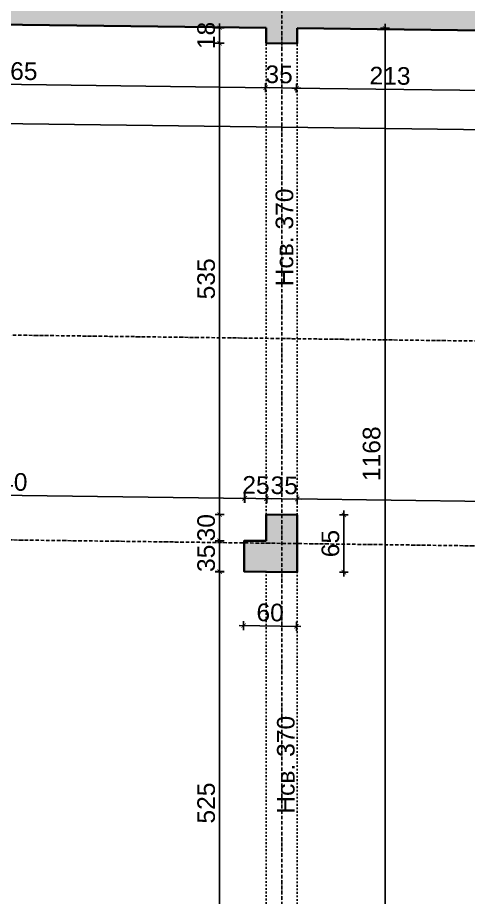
# Model space of a CAD drawing. Header units: inches. Extents: x -72385 to 39588, y -6525 to 66685.
# Drawn here: x -43225 to -42713, y 8388 to 9387 of the extents above; entities that cross this region are included whole.
import ezdxf

# ---------------------------------------------------------------- set-up
doc = ezdxf.new("R2010")
doc.units = ezdxf.units.IN
doc.header["$MEASUREMENT"] = 0
doc.linetypes.add('DashDot', pattern=[0.6, 0.4, -0.1, 0, -0.1])
doc.linetypes.add('Hidden', pattern=[0.4, 0.2, -0.2])
for name, color, linetype, lineweight in [('Линия на разрез', 252, 'DashDot', 25), ('Надписи Hсв', 252, 'Continuous', 25), ('Надписи коти вътрешни', 252, 'Continuous', 25), ('Оси', 252, 'DashDot', 25), ('Пунктир', 253, 'Hidden', 25), ('Разрезни линии', 7, 'Continuous', 35), ('Щрих стени', 254, 'Continuous', 25)]:
    doc.layers.add(name, color=color, linetype=linetype, lineweight=lineweight)
doc.styles.add('Arial Regular', font='arial.ttf')
doc.styles.get("Standard").update_dxf_attribs({"font": 'arial.ttf'})
doc.dimstyles.new('Annotative', dxfattribs={"dimscale": 0, "dimtxt": 20, "dimasz": 5, "dimexe": 5, "dimexo": 5, "dimgap": 5, "dimtad": 1, "dimdec": 0, "dimzin": 0, "dimdsep": 46, "dimtxsty": 'Standard', "dimblk": 'ARCHTICK', "dimcen": 5, "dimdle": 5, "dimadec": 0, "dimazin": 0, "dimtfac": 1, "dimtdec": 0, "dimtofl": 0, "dimtmove": 0, "dimatfit": 3, "dimldrblk": 'ARCHTICK', "dimfxl": 5, "dimfxlon": 1, "dimtolj": 1, "dimtzin": 0, "dimarcsym": 1})

# ---------------------------------------------------------------- blocks, each defined once
blk = doc.blocks.new('_ArchTick')
at = {"color": 0, "linetype": 'ByBlock', "const_width": 0.15}
blk.add_lwpolyline([(-0.5, -0.5), (0.5, 0.5)], dxfattribs=at)
blk = doc.blocks.new('*D1492')
at = {"layer": 'Defpoints', "color": 0, "ltscale": 50, "transparency": 16777216}
for p in [(-43507.34, 9382.78), (-42942.34, 9375.59), (-42943.2, 9307.58)]:
    blk.add_point(p, dxfattribs=at)
at = {"layer": 'Надписи коти вътрешни', "color": 0, "lineweight": -2, "ltscale": 50, "transparency": 16777216}
for p, q in [((-43508.14, 9319.77), (-43508.27, 9309.77)), ((-43513.2, 9314.83), (-42938.2, 9307.51)), ((-42943.14, 9312.57), (-42943.27, 9302.58))]:
    blk.add_line(p, q, dxfattribs=at)
at = {"layer": 'Надписи коти вътрешни', "color": 0, "lineweight": -2, "ltscale": 50, "transparency": 16777216, "xscale": 5, "yscale": 5, "zscale": 5}
for p, rotation in [((-43508.2, 9314.77), 179.2706286525487), ((-42943.2, 9307.58), 359.2706286525486)]:
    blk.add_blockref('_ArchTick', p, dxfattribs=dict(at, rotation=rotation))
at = {"layer": 'Надписи коти вътрешни', "color": 0, "ltscale": 50, "transparency": 16777216, "insert": (-43225.51, 9326.38), "char_height": 20, "attachment_point": 5, "rotation": 359.27063}
blk.add_mtext('\\A1;565', dxfattribs=at)
blk = doc.blocks.new('*D1491')
at = {"layer": 'Defpoints', "color": 0, "ltscale": 50, "transparency": 16777216}
for p in [(-42942.34, 9358.09), (-42907.34, 9357.64), (-42907.98, 9307.13)]:
    blk.add_point(p, dxfattribs=at)
at = {"layer": 'Надписи коти вътрешни', "color": 0, "lineweight": -2, "ltscale": 50, "transparency": 16777216}
for p, q in [((-42942.92, 9312.57), (-42943.04, 9302.57)), ((-42907.92, 9312.13), (-42908.04, 9302.13)), ((-42947.98, 9307.64), (-42902.98, 9307.06))]:
    blk.add_line(p, q, dxfattribs=at)
at = {"layer": 'Надписи коти вътрешни', "color": 0, "lineweight": -2, "ltscale": 50, "transparency": 16777216, "xscale": 5, "yscale": 5, "zscale": 5}
for p, rotation in [((-42942.98, 9307.57), 179.270628652549), ((-42907.98, 9307.13), 359.270628652549)]:
    blk.add_blockref('_ArchTick', p, dxfattribs=dict(at, rotation=rotation))
at = {"layer": 'Надписи коти вътрешни', "color": 0, "ltscale": 50, "transparency": 16777216, "insert": (-42927.79, 9322.6), "char_height": 20, "attachment_point": 5, "rotation": 359.27063}
blk.add_mtext('\\A1;35', dxfattribs=at)
blk = doc.blocks.new('*D1494')
at = {"layer": 'Defpoints', "color": 0, "ltscale": 50, "transparency": 16777216}
for p in [(-42907.34, 9375.14), (-42694.84, 9372.44), (-42695.7, 9304.42)]:
    blk.add_point(p, dxfattribs=at)
at = {"layer": 'Надписи коти вътрешни', "color": 0, "lineweight": -2, "ltscale": 50, "transparency": 16777216}
for p, q in [((-42908.14, 9312.13), (-42908.27, 9302.13)), ((-42695.64, 9309.42), (-42695.77, 9299.42)), ((-42913.2, 9307.19), (-42690.7, 9304.36))]:
    blk.add_line(p, q, dxfattribs=at)
at = {"layer": 'Надписи коти вътрешни', "color": 0, "lineweight": -2, "ltscale": 50, "transparency": 16777216, "xscale": 5, "yscale": 5, "zscale": 5}
for p, rotation in [((-42908.2, 9307.13), 179.2706286525487), ((-42695.7, 9304.42), 359.2706286525487)]:
    blk.add_blockref('_ArchTick', p, dxfattribs=dict(at, rotation=rotation))
at = {"layer": 'Надписи коти вътрешни', "color": 0, "ltscale": 50, "transparency": 16777216, "insert": (-42801.76, 9320.99), "char_height": 20, "attachment_point": 5, "rotation": 359.27063}
blk.add_mtext('\\A1;213', dxfattribs=at)
blk = doc.blocks.new('*D1502')
at = {"layer": 'Defpoints', "color": 0, "ltscale": 50, "transparency": 16777216}
for p in [(-42967.11, 8841.43), (-43507.34, 8830.24), (-42967.34, 8823.36)]:
    blk.add_point(p, dxfattribs=at)
at = {"layer": 'Надписи коти вътрешни', "color": 0, "lineweight": -2, "ltscale": 50, "transparency": 16777216}
for p, q in [((-43507.17, 8843.3), (-43507.04, 8853.3)), ((-43512.11, 8848.37), (-42962.11, 8841.36)), ((-42967.17, 8836.43), (-42967.04, 8846.43))]:
    blk.add_line(p, q, dxfattribs=at)
at = {"layer": 'Надписи коти вътрешни', "color": 0, "lineweight": -2, "ltscale": 50, "transparency": 16777216, "xscale": 5, "yscale": 5, "zscale": 5}
for p, rotation in [((-43507.11, 8848.3), 179.270628652548), ((-42967.11, 8841.43), 359.2706286525479)]:
    blk.add_blockref('_ArchTick', p, dxfattribs=dict(at, rotation=rotation))
at = {"layer": 'Надписи коти вътрешни', "color": 0, "ltscale": 50, "transparency": 16777216, "insert": (-43236.91, 8860.08), "char_height": 20, "attachment_point": 5, "rotation": 359.27063}
blk.add_mtext('\\A1;540', dxfattribs=at)
blk = doc.blocks.new('*D1503')
at = {"layer": 'Defpoints', "color": 0, "ltscale": 50, "transparency": 16777216}
for p in [(-42941.73, 8841.1), (-42967.34, 8793.36), (-42942.34, 8793.04)]:
    blk.add_point(p, dxfattribs=at)
at = {"layer": 'Надписи коти вътрешни', "color": 0, "lineweight": -2, "ltscale": 50, "transparency": 16777216}
for p, q in [((-42971.73, 8841.49), (-42936.73, 8841.04)), ((-42966.79, 8836.42), (-42966.66, 8846.42)), ((-42941.79, 8836.11), (-42941.66, 8846.1))]:
    blk.add_line(p, q, dxfattribs=at)
at = {"layer": 'Надписи коти вътрешни', "color": 0, "lineweight": -2, "ltscale": 50, "transparency": 16777216, "xscale": 5, "yscale": 5, "zscale": 5}
for p, rotation in [((-42966.73, 8841.42), 179.2706286525377), ((-42941.73, 8841.1), 359.2706286525377)]:
    blk.add_blockref('_ArchTick', p, dxfattribs=dict(at, rotation=rotation))
at = {"layer": 'Надписи коти вътрешни', "color": 0, "ltscale": 50, "transparency": 16777216, "insert": (-42954.03, 8856.47), "char_height": 20, "attachment_point": 5, "rotation": 359.27063}
blk.add_mtext('\\A1;25', dxfattribs=at)
blk = doc.blocks.new('*D1504')
at = {"layer": 'Defpoints', "color": 0, "ltscale": 50, "transparency": 16777216}
for p in [(-42942.11, 8841.11), (-42942.34, 8823.04), (-42907.34, 8822.6)]:
    blk.add_point(p, dxfattribs=at)
at = {"layer": 'Надписи коти вътрешни', "color": 0, "lineweight": -2, "ltscale": 50, "transparency": 16777216}
for p, q in [((-42902.11, 8840.6), (-42947.11, 8841.17)), ((-42942.17, 8836.11), (-42942.04, 8846.11)), ((-42907.17, 8835.66), (-42907.04, 8845.66))]:
    blk.add_line(p, q, dxfattribs=at)
at = {"layer": 'Надписи коти вътрешни', "color": 0, "lineweight": -2, "ltscale": 50, "transparency": 16777216, "xscale": 5, "yscale": 5, "zscale": 5}
for p, rotation in [((-42942.11, 8841.11), 179.2706286525342), ((-42907.11, 8840.66), 359.2706286525342)]:
    blk.add_blockref('_ArchTick', p, dxfattribs=dict(at, rotation=rotation))
at = {"layer": 'Надписи коти вътрешни', "color": 0, "ltscale": 50, "transparency": 16777216, "insert": (-42921.91, 8856.07), "char_height": 20, "attachment_point": 5, "rotation": 359.27063}
blk.add_mtext('\\A1;35', dxfattribs=at)
blk = doc.blocks.new('*D4518')
at = {"layer": 'Defpoints', "color": 0, "ltscale": 50, "transparency": 16777216}
for p in [(-42342.11, 8833.47), (-42907.34, 8822.6), (-42342.34, 8815.41)]:
    blk.add_point(p, dxfattribs=at)
at = {"layer": 'Надписи коти вътрешни', "color": 0, "lineweight": -2, "ltscale": 50, "transparency": 16777216}
for p, q in [((-42912.11, 8840.73), (-42337.11, 8833.41)), ((-42907.17, 8835.66), (-42907.04, 8845.66)), ((-42342.17, 8828.47), (-42342.04, 8838.47))]:
    blk.add_line(p, q, dxfattribs=at)
at = {"layer": 'Надписи коти вътрешни', "color": 0, "lineweight": -2, "ltscale": 50, "transparency": 16777216, "xscale": 5, "yscale": 5, "zscale": 5}
for p, rotation in [((-42907.11, 8840.66), 179.2706286525477), ((-42342.11, 8833.47), 359.2706286525477)]:
    blk.add_blockref('_ArchTick', p, dxfattribs=dict(at, rotation=rotation))
at = {"layer": 'Надписи коти вътрешни', "color": 0, "ltscale": 50, "transparency": 16777216, "insert": (-42624.41, 8852.28), "char_height": 20, "attachment_point": 5, "rotation": 359.27063}
blk.add_mtext('\\A1;565', dxfattribs=at)
blk = doc.blocks.new('*D1514')
at = {"layer": 'Defpoints', "color": 0, "ltscale": 50, "transparency": 16777216}
for p in [(-42907.34, 8822.6), (-42854.2, 8822.6), (-42907.34, 8757.59)]:
    blk.add_point(p, dxfattribs=at)
at = {"layer": 'Надписи коти вътрешни', "color": 0, "lineweight": -2, "ltscale": 50, "transparency": 16777216}
for p, q in [((-42859.2, 8822.6), (-42849.2, 8822.6)), ((-42854.2, 8752.59), (-42854.2, 8827.6)), ((-42859.2, 8757.59), (-42849.2, 8757.59))]:
    blk.add_line(p, q, dxfattribs=at)
at = {"layer": 'Надписи коти вътрешни', "color": 0, "lineweight": -2, "ltscale": 50, "transparency": 16777216, "xscale": 5, "yscale": 5, "zscale": 5}
for p, rotation in [((-42854.2, 8822.6), 90), ((-42854.2, 8757.59), 270)]:
    blk.add_blockref('_ArchTick', p, dxfattribs=dict(at, rotation=rotation))
at = {"layer": 'Надписи коти вътрешни', "color": 0, "ltscale": 50, "transparency": 16777216, "insert": (-42869.41, 8790.1), "char_height": 20, "attachment_point": 5, "rotation": 90}
blk.add_mtext('\\A1;65', dxfattribs=at)
blk = doc.blocks.new('*D1520')
at = {"layer": 'Defpoints', "color": 0, "ltscale": 50, "transparency": 16777216}
for p in [(-42995.34, 8758.04), (-42942.34, 8758.04), (-42942.34, 8233)]:
    blk.add_point(p, dxfattribs=at)
at = {"layer": 'Надписи коти вътрешни', "color": 0, "lineweight": -2, "ltscale": 50, "transparency": 16777216}
for p, q in [((-42995.34, 8228), (-42995.34, 8763.04)), ((-42990.34, 8758.04), (-43000.34, 8758.04)), ((-42990.34, 8233), (-43000.34, 8233))]:
    blk.add_line(p, q, dxfattribs=at)
at = {"layer": 'Надписи коти вътрешни', "color": 0, "lineweight": -2, "ltscale": 50, "transparency": 16777216, "xscale": 5, "yscale": 5, "zscale": 5}
for p, rotation in [((-42995.34, 8758.04), 90), ((-42995.34, 8233), 270)]:
    blk.add_blockref('_ArchTick', p, dxfattribs=dict(at, rotation=rotation))
at = {"layer": 'Надписи коти вътрешни', "color": 0, "ltscale": 50, "transparency": 16777216, "insert": (-43010.56, 8495.52), "char_height": 20, "attachment_point": 5, "rotation": 90}
blk.add_mtext('\\A1;525', dxfattribs=at)
blk = doc.blocks.new('*D1521')
at = {"layer": 'Defpoints', "color": 0, "ltscale": 50, "transparency": 16777216}
for p in [(-42995.34, 8793.36), (-42967.34, 8793.36), (-42967.34, 8758.36)]:
    blk.add_point(p, dxfattribs=at)
at = {"layer": 'Надписи коти вътрешни', "color": 0, "lineweight": -2, "ltscale": 50, "transparency": 16777216}
for p, q in [((-42990.34, 8793.36), (-43000.34, 8793.36)), ((-42995.34, 8753.36), (-42995.34, 8798.36)), ((-42990.34, 8758.36), (-43000.34, 8758.36))]:
    blk.add_line(p, q, dxfattribs=at)
at = {"layer": 'Надписи коти вътрешни', "color": 0, "lineweight": -2, "ltscale": 50, "transparency": 16777216, "xscale": 5, "yscale": 5, "zscale": 5}
for p, rotation in [((-42995.34, 8793.36), 90), ((-42995.34, 8758.36), 270)]:
    blk.add_blockref('_ArchTick', p, dxfattribs=dict(at, rotation=rotation))
at = {"layer": 'Надписи коти вътрешни', "color": 0, "ltscale": 50, "transparency": 16777216, "insert": (-43010.56, 8773.36), "char_height": 20, "attachment_point": 5, "rotation": 90}
blk.add_mtext('\\A1;35', dxfattribs=at)
blk = doc.blocks.new('*D1522')
at = {"layer": 'Defpoints', "color": 0, "ltscale": 50, "transparency": 16777216}
for p in [(-42942.34, 8823.04), (-42995.34, 8793.04), (-42942.34, 8793.04)]:
    blk.add_point(p, dxfattribs=at)
at = {"layer": 'Надписи коти вътрешни', "color": 0, "lineweight": -2, "ltscale": 50, "transparency": 16777216}
for p, q in [((-42990.34, 8823.04), (-43000.34, 8823.04)), ((-42995.34, 8828.04), (-42995.34, 8788.04)), ((-42990.34, 8793.04), (-43000.34, 8793.04))]:
    blk.add_line(p, q, dxfattribs=at)
at = {"layer": 'Надписи коти вътрешни', "color": 0, "lineweight": -2, "ltscale": 50, "transparency": 16777216, "xscale": 5, "yscale": 5, "zscale": 5}
for p, rotation in [((-42995.34, 8823.04), 90), ((-42995.34, 8793.04), 270)]:
    blk.add_blockref('_ArchTick', p, dxfattribs=dict(at, rotation=rotation))
at = {"layer": 'Надписи коти вътрешни', "color": 0, "ltscale": 50, "transparency": 16777216, "insert": (-43010.56, 8808.04), "char_height": 20, "attachment_point": 5, "rotation": 90}
blk.add_mtext('\\A1;30', dxfattribs=at)
blk = doc.blocks.new('*D1523')
at = {"layer": 'Defpoints', "color": 0, "ltscale": 50, "transparency": 16777216}
for p in [(-42995.34, 9358.09), (-42942.34, 9358.09), (-42942.34, 8823.04)]:
    blk.add_point(p, dxfattribs=at)
at = {"layer": 'Надписи коти вътрешни', "color": 0, "lineweight": -2, "ltscale": 50, "transparency": 16777216}
for p, q in [((-42995.34, 8818.04), (-42995.34, 9363.09)), ((-42990.34, 9358.09), (-43000.34, 9358.09)), ((-42990.34, 8823.04), (-43000.34, 8823.04))]:
    blk.add_line(p, q, dxfattribs=at)
at = {"layer": 'Надписи коти вътрешни', "color": 0, "lineweight": -2, "ltscale": 50, "transparency": 16777216, "xscale": 5, "yscale": 5, "zscale": 5}
for p, rotation in [((-42995.34, 9358.09), 90), ((-42995.34, 8823.04), 270)]:
    blk.add_blockref('_ArchTick', p, dxfattribs=dict(at, rotation=rotation))
at = {"layer": 'Надписи коти вътрешни', "color": 0, "ltscale": 50, "transparency": 16777216, "insert": (-43010.56, 9090.57), "char_height": 20, "attachment_point": 5, "rotation": 90}
blk.add_mtext('\\A1;535', dxfattribs=at)
blk = doc.blocks.new('*D1524')
at = {"layer": 'Defpoints', "color": 0, "ltscale": 50, "transparency": 16777216}
for p in [(-42942.34, 9375.59), (-42995.34, 9358.09), (-42942.34, 9358.09)]:
    blk.add_point(p, dxfattribs=at)
at = {"layer": 'Надписи коти вътрешни', "color": 0, "lineweight": -2, "ltscale": 50, "transparency": 16777216}
for p, q in [((-42995.34, 9380.59), (-42995.34, 9353.09)), ((-42990.34, 9375.59), (-43000.34, 9375.59)), ((-42990.34, 9358.09), (-43000.34, 9358.09))]:
    blk.add_line(p, q, dxfattribs=at)
at = {"layer": 'Надписи коти вътрешни', "color": 0, "lineweight": -2, "ltscale": 50, "transparency": 16777216, "xscale": 5, "yscale": 5, "zscale": 5}
for p, rotation in [((-42995.34, 9375.59), 90), ((-42995.34, 9358.09), 270)]:
    blk.add_blockref('_ArchTick', p, dxfattribs=dict(at, rotation=rotation))
at = {"layer": 'Надписи коти вътрешни', "color": 0, "ltscale": 50, "transparency": 16777216, "insert": (-43010.56, 9366.84), "char_height": 20, "attachment_point": 5, "rotation": 90}
blk.add_mtext('\\A1;18', dxfattribs=at)
blk = doc.blocks.new('*D1526')
at = {"layer": 'Defpoints', "color": 0, "ltscale": 50, "transparency": 16777216}
for p in [(-45339.84, 9406.11), (-42339.84, 9367.86), (-42341.27, 9255.27)]:
    blk.add_point(p, dxfattribs=at)
at = {"layer": 'Надписи коти вътрешни', "color": 0, "lineweight": -2, "ltscale": 50, "transparency": 16777216}
for p, q in [((-45341.21, 9298.52), (-45341.34, 9288.52)), ((-45346.27, 9293.59), (-42336.27, 9255.21)), ((-42341.21, 9260.27), (-42341.34, 9250.27))]:
    blk.add_line(p, q, dxfattribs=at)
at = {"layer": 'Надписи коти вътрешни', "color": 0, "lineweight": -2, "ltscale": 50, "transparency": 16777216, "xscale": 5, "yscale": 5, "zscale": 5}
for p, rotation in [((-45341.27, 9293.52), 179.2695628620502), ((-42341.27, 9255.27), 359.2695628620502)]:
    blk.add_blockref('_ArchTick', p, dxfattribs=dict(at, rotation=rotation))
at = {"layer": 'Надписи коти вътрешни', "color": 0, "ltscale": 50, "transparency": 16777216, "insert": (-43841.08, 9289.62), "char_height": 20, "attachment_point": 5, "rotation": 359.26956}
blk.add_mtext('\\A1;3000', dxfattribs=at)
blk = doc.blocks.new('*D8262')
at = {"layer": 'Defpoints', "color": 0, "ltscale": 50, "transparency": 16777216}
for p in [(-42907.34, 9375.14), (-42807.42, 9375.14), (-42907.34, 8207.55)]:
    blk.add_point(p, dxfattribs=at)
at = {"layer": 'Надписи коти вътрешни', "color": 0, "lineweight": -2, "ltscale": 50, "transparency": 16777216}
for p, q in [((-42807.42, 8202.55), (-42807.42, 9380.14)), ((-42812.42, 9375.14), (-42802.42, 9375.14)), ((-42812.42, 8207.55), (-42802.42, 8207.55))]:
    blk.add_line(p, q, dxfattribs=at)
at = {"layer": 'Надписи коти вътрешни', "color": 0, "lineweight": -2, "ltscale": 50, "transparency": 16777216, "xscale": 5, "yscale": 5, "zscale": 5}
for p, rotation in [((-42807.42, 9375.14), 90), ((-42807.42, 8207.55), 270)]:
    blk.add_blockref('_ArchTick', p, dxfattribs=dict(at, rotation=rotation))
at = {"layer": 'Надписи коти вътрешни', "color": 0, "ltscale": 50, "transparency": 16777216, "insert": (-42822.63, 8892.05), "char_height": 20, "attachment_point": 5, "rotation": 90}
blk.add_mtext('\\A1;1168', dxfattribs=at)
blk = doc.blocks.new('*D4161')
at = {"layer": 'Defpoints', "color": 0, "ltscale": 50, "transparency": 16777216}
for p in [(-42967.34, 8758.36), (-42907.34, 8757.59), (-42908.12, 8696.19)]:
    blk.add_point(p, dxfattribs=at)
at = {"layer": 'Надписи коти вътрешни', "color": 0, "lineweight": -2, "ltscale": 50, "transparency": 16777216}
for p, q in [((-42968.06, 8701.95), (-42968.18, 8691.95)), ((-42908.06, 8701.19), (-42908.18, 8691.19)), ((-42973.12, 8697.02), (-42903.12, 8696.13))]:
    blk.add_line(p, q, dxfattribs=at)
at = {"layer": 'Надписи коти вътрешни', "color": 0, "lineweight": -2, "ltscale": 50, "transparency": 16777216, "xscale": 5, "yscale": 5, "zscale": 5}
for p, rotation in [((-42968.12, 8696.95), 179.2706286525478), ((-42908.12, 8696.19), 359.2706286525477)]:
    blk.add_blockref('_ArchTick', p, dxfattribs=dict(at, rotation=rotation))
at = {"layer": 'Надписи коти вътрешни', "color": 0, "ltscale": 50, "transparency": 16777216, "insert": (-42937.93, 8711.78), "char_height": 20, "attachment_point": 5, "rotation": 359.27063}
blk.add_mtext('\\A1;60', dxfattribs=at)

msp = doc.modelspace()

# ---------------------------------------------------------------- hatches: boundary and pattern name
at = {"layer": 'Щрих стени', "ltscale": 10}
h = msp.add_hatch(color=256, dxfattribs=at)
h.dxf.hatch_style = 1
h.paths.add_polyline_path([(-45319.84, 9453.36), (-45372.34, 9454.03), (-45372.34, 9436.53), (-45449.84, 9437.51), (-45449.84, 9407.51), (-45369.84, 9406.49), (-45369.84, 9196.47), (-45339.84, 9196.09), (-45339.84, 9406.11), (-44772.34, 9398.89), (-44772.34, 9381.38), (-44737.34, 9380.94), (-44737.34, 9398.44), (-44172.34, 9391.25), (-44172.34, 9373.75), (-44137.34, 9373.3), (-44137.34, 9390.8), (-43572.34, 9383.61), (-43572.34, 9366.11), (-43507.34, 9365.28), (-43507.34, 9382.78), (-42942.34, 9375.59), (-42942.34, 9358.09), (-42907.34, 9357.64), (-42907.34, 9375.14), (-42694.84, 9372.44), (-42694.84, 9402.44), (-42907.34, 9405.15), (-42907.34, 9422.65), (-42942.34, 9423.09), (-42967.37, 9423.41), (-42967.37, 9405.91), (-43507.34, 9412.78), (-43507.34, 9430.29), (-43572.34, 9431.11), (-43572.34, 9413.61), (-44137.34, 9420.8), (-44137.34, 9438.31), (-44172.34, 9438.75), (-44197.37, 9439.07), (-44197.37, 9421.57), (-44737.34, 9428.44), (-44737.34, 9445.94), (-44739.84, 9445.98), (-44739.84, 9793.5), (-44769.84, 9793.89), (-44769.84, 9446.36), (-44772.34, 9446.39), (-44772.34, 9428.89), (-45319.84, 9435.86)])
h.paths.add_polyline_path([(-45337.34, 10038.63), (-45372.34, 10039.08), (-45372.34, 9979.07), (-45337.34, 9978.62)])
h.paths.add_polyline_path([(-45037.34, 10034.81), (-45072.34, 10035.26), (-45072.34, 10000.25), (-45037.34, 9999.81)])
h.paths.add_polyline_path([(-44737.34, 10030.99), (-44772.34, 10031.44), (-44772.34, 9971.43), (-44769.84, 9971.4), (-44769.84, 9943.9), (-44739.84, 9943.52), (-44739.84, 9971.02), (-44737.34, 9970.99)])
h.paths.add_polyline_path([(-44437.34, 10027.17), (-44472.34, 10027.62), (-44472.34, 9992.61), (-44437.34, 9992.17)])
h.paths.add_polyline_path([(-44137.34, 10023.35), (-44172.34, 10023.8), (-44172.34, 9963.79), (-44137.34, 9963.35)])
h.paths.add_polyline_path([(-43837.34, 10019.53), (-43872.34, 10019.98), (-43872.34, 9984.98), (-43837.34, 9984.53)])
h.paths.add_polyline_path([(-43507.34, 10015.33), (-43572.34, 10016.16), (-43572.34, 9956.16), (-43507.34, 9955.33)])
h.paths.add_polyline_path([(-43207.34, 10011.51), (-43242.34, 10011.96), (-43242.34, 9976.96), (-43207.34, 9976.51)])
h.paths.add_polyline_path([(-42907.34, 10007.69), (-42942.34, 10008.14), (-42942.34, 9948.13), (-42907.34, 9947.69)])
h.paths.add_polyline_path([(-42607.34, 10003.88), (-42642.34, 10004.32), (-42642.34, 9969.32), (-42607.34, 9968.87)])
h.paths.add_polyline_path([(-42307.34, 10000.06), (-42342.34, 10000.5), (-42342.34, 9940.5), (-42339.84, 9940.46), (-42339.84, 9912.96), (-42309.84, 9912.58), (-42309.84, 9940.08), (-42307.34, 9940.05)])
h.paths.add_polyline_path([(-42307.34, 9415.01), (-42309.84, 9415.04), (-42309.84, 9762.57), (-42339.84, 9762.95), (-42339.84, 9415.42), (-42342.34, 9415.45), (-42342.34, 9397.95), (-42544.84, 9400.53), (-42544.84, 9370.53), (-42342.34, 9367.95), (-42342.34, 9350.45), (-42339.84, 9350.42), (-42339.84, 8815.37), (-42342.34, 8815.41), (-42342.34, 8750.4), (-42339.84, 8750.37), (-42339.84, 8560.35), (-42309.84, 8559.97), (-42309.84, 8749.99), (-42307.34, 8749.95), (-42307.34, 8814.96), (-42309.84, 8814.99), (-42309.84, 9350.04), (-42307.34, 9350)])
h = msp.add_hatch(color=256, dxfattribs=at)
h.dxf.hatch_style = 1
h.paths.add_polyline_path([(-45037.34, 8234.66), (-45072.34, 8235.11), (-45072.34, 8200.11), (-45037.34, 8199.66)])
h.paths.add_polyline_path([(-44737.34, 8255.85), (-44772.34, 8256.29), (-44772.34, 8196.29), (-44737.34, 8195.84)])
h.paths.add_polyline_path([(-44437.34, 8227.03), (-44472.34, 8227.47), (-44472.34, 8192.47), (-44437.34, 8192.02)])
h.paths.add_polyline_path([(-44137.34, 8248.21), (-44172.34, 8248.65), (-44172.34, 8188.65), (-44137.34, 8188.2)])
h.paths.add_polyline_path([(-43837.34, 8219.39), (-43872.34, 8219.83), (-43872.34, 8184.83), (-43837.34, 8184.39)])
h.paths.add_polyline_path([(-43507.34, 8240.19), (-43572.34, 8241.02), (-43572.34, 8181.01), (-43507.34, 8180.18)])
h.paths.add_polyline_path([(-43207.34, 8211.37), (-43242.34, 8211.81), (-43242.34, 8176.81), (-43207.34, 8176.36)])
h.paths.add_polyline_path([(-42907.34, 8232.55), (-42942.34, 8233), (-42942.34, 8172.99), (-42907.34, 8172.55)])
h.paths.add_polyline_path([(-42607.34, 8203.73), (-42642.34, 8204.17), (-42642.34, 8169.17), (-42607.34, 8168.73)])
h.paths.add_polyline_path([(-42307.34, 8224.91), (-42309.84, 8224.94), (-42309.84, 8409.96), (-42339.84, 8410.34), (-42339.84, 8225.33), (-42342.34, 8225.36), (-42342.34, 8165.35), (-42307.34, 8164.91)])
h.paths.add_polyline_path([(-44737.34, 8845.9), (-44772.34, 8846.34), (-44772.34, 8781.34), (-44737.34, 8780.89)])
h.paths.add_polyline_path([(-44137.34, 8838.26), (-44172.34, 8838.7), (-44172.34, 8808.7), (-44197.34, 8809.02), (-44197.34, 8774.02), (-44172.34, 8773.7), (-44137.34, 8773.25)])
h.paths.add_polyline_path([(-43507.34, 8830.24), (-43572.34, 8831.06), (-43572.34, 8766.06), (-43507.34, 8765.23)])
h.paths.add_polyline_path([(-42907.34, 8822.6), (-42942.34, 8823.04), (-42942.34, 8793.04), (-42967.34, 8793.36), (-42967.34, 8758.36), (-42942.34, 8758.04), (-42907.34, 8757.59)])

# ---------------------------------------------------------------- linework, layer by layer
at = {"layer": 'Линия на разрез', "ltscale": 10}
msp.add_lwpolyline([(-52477.21, 9144.44), (-41314.83, 9002.34), (-41314.83, 8502.3), (-40082.38, 8486.61)], dxfattribs=at)
at = {"layer": 'Оси', "ltscale": 10}
msp.add_line((-42924.84, 10390.45), (-42924.84, 7790.24), dxfattribs=at)
msp.add_lwpolyline([(-39839.84, 8751.04), (-51384.84, 8898.02), (-51384.84, 9028.03), (-52699.84, 9044.77)], dxfattribs=at)
at = {"layer": 'Пунктир', "ltscale": 10}
for p, q in [((-42942.34, 8823.04), (-42942.34, 9358.09)), ((-42907.34, 8822.6), (-42907.34, 9357.64)), ((-42942.34, 8233), (-42942.34, 8758.04)), ((-42907.34, 8232.55), (-42907.34, 8757.59))]:
    msp.add_line(p, q, dxfattribs=at)
at = {"layer": 'Разрезни линии', "ltscale": 50}
for p, q in [((-43507.34, 9382.78), (-42942.34, 9375.59)), ((-42907.34, 9375.14), (-42694.84, 9372.44))]:
    msp.add_line(p, q, dxfattribs=at)
for points in [[(-42942.34, 9375.59), (-42942.34, 9358.09), (-42907.34, 9357.64), (-42907.34, 9375.14)], [(-42942.34, 8758.04), (-42907.34, 8757.59), (-42907.34, 8822.6), (-42942.34, 8823.04), (-42942.34, 8793.04)], [(-42942.34, 8758.04), (-42942.34, 8758.04), (-42967.34, 8758.36), (-42967.34, 8793.36), (-42942.34, 8793.04)]]:
    msp.add_lwpolyline(points, dxfattribs=at)

# ---------------------------------------------------------------- texts
at = {"layer": 'Надписи Hсв', "ltscale": 100, "char_height": 20, "width": 180.4891, "attachment_point": 1, "rotation": 90, "style": 'Arial Regular'}
for insert in [(-42931.7, 9082.06), (-42930.17, 8483.41)]:
    msp.add_mtext('\\pxt8;Hсв. 370', dxfattribs=dict(at, insert=insert))

# ---------------------------------------------------------------- dimensions: what is measured, and where the dimension line sits
at = {"layer": 'Надписи коти вътрешни', "ltscale": 50}
for p1, p2, distance, picture, middle in [((-45339.84, 9406.11), (-42339.84, 9367.86), -112.6, '*D1526', (-43841.08, 9289.62)), ((-43507.34, 9382.78), (-42942.34, 9375.59), -68.02, '*D1492', (-43225.51, 9326.38)), ((-42907.34, 9375.14), (-42694.84, 9372.44), -68.02, '*D1494', (-42801.76, 9320.99)), ((-43507.34, 8830.24), (-42967.34, 8823.36), 18.07, '*D1502', (-43236.91, 8860.08)), ((-42907.34, 8822.6), (-42342.34, 8815.41), 18.07, '*D4518', (-42624.41, 8852.28)), ((-42967.34, 8758.36), (-42907.34, 8757.59), -61.41, '*D4161', (-42937.93, 8711.78))]:
    dim = msp.add_aligned_dim(p1=p1, p2=p2, distance=distance, dimstyle='Annotative', override={"dimscale": 0, "dimtix": 0, "dimtofl": 0, "dimtmove": 0, "dimatfit": 3}, dxfattribs=at)
    dim.commit()
    dim.dimension.update_dxf_attribs({"geometry": picture, "text_midpoint": middle})
for base, p1, p2, angle, picture, middle, dimtype in [((-42995.3446, 9358.0872), (-42942.3373, 9375.5886), (-42942.3373, 9358.0872), 90, '*D1524', (-42995.3446, 9366.8379), 128), ((-42807.42, 9375.14), (-42907.34, 8207.55), (-42907.34, 9375.14), 90, '*D8262', (-42807.42, 8892.05), 128), ((-42907.98, 9307.13), (-42942.34, 9358.09), (-42907.34, 9357.64), 359.27063, '*D1491', (-42927.98, 9307.38), 129), ((-42941.73, 8841.1), (-42967.34, 8793.36), (-42942.34, 8793.04), 359.27063, '*D1503', (-42954.23, 8841.26), 129), ((-42942.11, 8841.11), (-42907.34, 8822.6), (-42942.34, 8823.04), 179.27063, '*D1504', (-42922.11, 8840.86), 129), ((-42995.34, 8793.04), (-42942.34, 8823.04), (-42942.34, 8793.04), 90, '*D1522', (-42995.34, 8808.04), 128), ((-42995.34, 8793.36), (-42967.34, 8758.36), (-42967.34, 8793.36), 90, '*D1521', (-42995.34, 8773.36), 128)]:
    dim = msp.add_linear_dim(base=base, p1=p1, p2=p2, angle=angle, dimstyle='Annotative', override={"dimscale": 0, "dimtix": 0, "dimtofl": 0, "dimtmove": 0, "dimatfit": 3}, dxfattribs=at)
    dim.commit()
    dim.dimension.update_dxf_attribs({"geometry": picture, "text_midpoint": middle, "dimtype": dimtype})
for base, p1, p2, picture, middle in [((-42995.34, 9358.09), (-42942.34, 8823.04), (-42942.34, 9358.09), '*D1523', (-43010.56, 9090.57)), ((-42854.2, 8822.6), (-42907.34, 8757.59), (-42907.34, 8822.6), '*D1514', (-42869.41, 8790.1)), ((-42995.34, 8758.04), (-42942.34, 8233), (-42942.34, 8758.04), '*D1520', (-43010.56, 8495.52))]:
    dim = msp.add_linear_dim(base=base, p1=p1, p2=p2, angle=90, dimstyle='Annotative', override={"dimscale": 0, "dimtix": 0, "dimtofl": 0, "dimtmove": 0, "dimatfit": 3}, dxfattribs=at)
    dim.commit()
    dim.dimension.update_dxf_attribs({"geometry": picture, "text_midpoint": middle})

doc.saveas('drawing.dxf')
